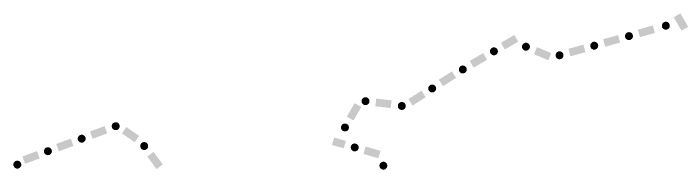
# Model space of a CAD drawing. Extents: x 587451 to 600081, y 7506605 to 7515945.
# Drawn here: x 588563 to 591717, y 7512477 to 7513214 of the extents above; entities that cross this region are included whole.
import ezdxf

# ---------------------------------------------------------------- set-up
doc = ezdxf.new("R2010")
doc.units = 0
doc.header["$LTSCALE"] = 280
doc.header["$MEASUREMENT"] = 0
doc.layers.add('ESTACAO', color=5, linetype='CONTINUOUS')
doc.layers.add('LIMITE-PROJETO', color=1, linetype='CONTINUOUS')

# ---------------------------------------------------------------- blocks, each defined once
blk = doc.blocks.new('1')
at = {"layer": 'LIMITE-PROJETO'}
blk.add_solid([(-36.6, -18.3), (-36.6, 18.3), (36.6, -18.3), (36.6, 18.3)], dxfattribs=at)
blk = doc.blocks.new('1Q')
at = {"layer": 'LIMITE-PROJETO', "const_width": 18.7}
blk.add_lwpolyline([(-94.6, 0, 1), (-75.9, 0, 1)], format="xyb", close=True, dxfattribs=at)
at = {"layer": 'ESTACAO'}
blk.add_blockref('1', (0, 0), dxfattribs=at)

msp = doc.modelspace()

# ---------------------------------------------------------------- linework, layer by layer
at = {"layer": 'LIMITE-PROJETO', "const_width": 18.7}
for points in [[(591637.3, 7513163.5, 1), (591646.8, 7513147.4, 1)], [(590388, 7512771.9, 1), (590403.8, 7512781.9, 1)], [(589037.8, 7512687, 1), (589053.2, 7512676.3, 1)], [(590182.7, 7512578.7, 1), (590164.7, 7512583.9, 1)], [(588572.5, 7512496.9, 1), (588590, 7512503.4, 1)], [(590317.9, 7512492.8, 1), (590300, 7512497.9, 1)]]:
    msp.add_lwpolyline(points, format="xyb", close=True, dxfattribs=at)
at = {"layer": 'LIMITE-PROJETO'}
msp.add_solid([(590132, 7512612.3), (590121.9, 7512577.2), (590076.4, 7512627.8), (590066.4, 7512592.7)], dxfattribs=at)

# ---------------------------------------------------------------- block references
at = {"layer": 'ESTACAO'}
for name, p, rotation in [('1', (591713.4, 7513172.9), 300.4139004107394), ('1Q', (591550.2, 7513129.2), 15.44814250412401), ('1Q', (590904.4, 7513077.6), 30.19613311880705), ('1Q', (591386.3, 7513083.9), 15.44814250412401), ('1Q', (591060.5, 7513023.6), 337.3395008814057), ('1Q', (591222.5, 7513038.6), 15.44814250412401), ('1Q', (590757.5, 7512992.1), 30.19613311880705), ('1Q', (590611.4, 7512905.1), 32.40626606585168), ('1', (590467.9, 7512814), 32.40626606585168), ('1Q', (590309.2, 7512789.5), 353.2797711880285), ('1Q', (590170.5, 7512749.2), 59.86742942242094), ('1Q', (588964.9, 7512652.1), 20.30124398652278), ('1', (589115.5, 7512641.6), 325.1528942784427), ('1Q', (588805.5, 7512593.1), 20.30124398652278), ('1Q', (589231.1, 7512519.7), 306.8020322973882), ('1', (590255.2, 7512557.9), 163.9684799038476), ('1', (588646.1, 7512534.1), 20.30124398652275)]:
    msp.add_blockref(name, p, dxfattribs=dict(at, rotation=rotation))

doc.saveas('drawing.dxf')
